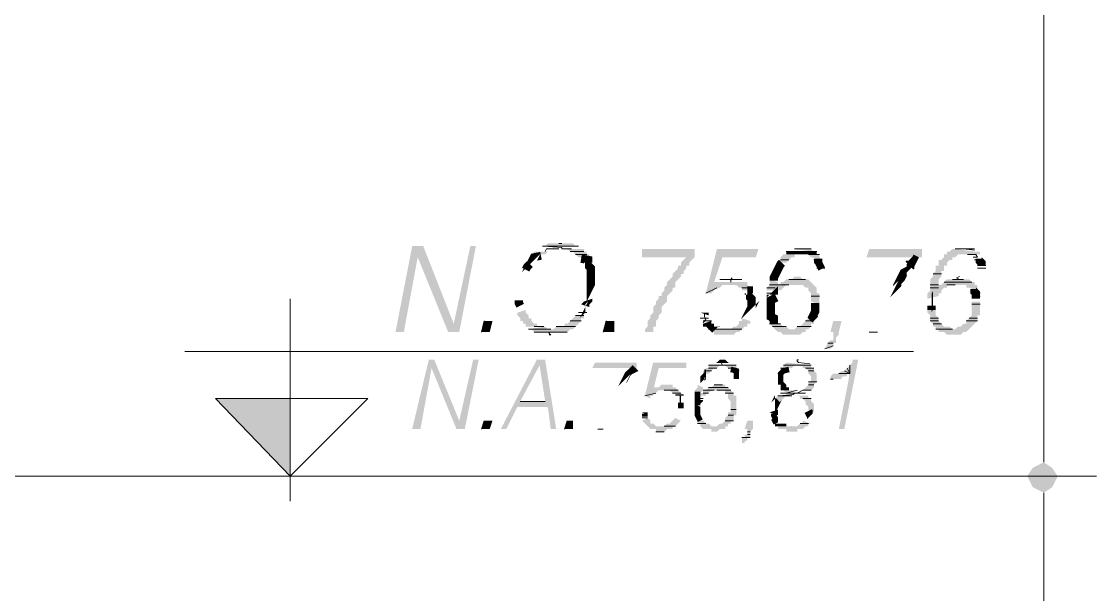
# Model space of a CAD drawing. Header units: millimetres. Extents: x 182 to 575, y -105 to 95.
# Drawn here: x 301.504 to 303.352, y 80.008 to 80.992 of the extents above; entities that cross this region are included whole.
import ezdxf

# ---------------------------------------------------------------- set-up
doc = ezdxf.new("R2010")
doc.units = ezdxf.units.MM
doc.header["$MEASUREMENT"] = 0
doc.layers.add('PDF_Geometry', color=7, linetype='Continuous')
doc.layers.add('PDF_Solid Fills', color=7, linetype='Continuous')

msp = doc.modelspace()

# ---------------------------------------------------------------- hatches: boundary and pattern name
at = {"layer": 'PDF_Solid Fills', "transparency": 33554559}
for points in [[(302.2754393017909, 80.60624288851096), (302.2468690372407, 80.47291175094483), (302.1944886139603, 80.60624288851096), (302.1754417621084, 80.60624288851096), (302.1468682700449, 80.4586250049131), (302.1611550160767, 80.4586250049131), (302.1849652012619, 80.58719603665912), (302.2373456245423, 80.4586250049131), (302.2563924763941, 80.4586250049131), (302.2849659684576, 80.60624288851096)], [(302.4087736668704, 80.59671947581256), (302.3849635081402, 80.59671947581256), (302.38020340232, 80.59195936999245), (302.38020340232, 80.58719603665912), (302.399250254172, 80.59195936999245), (302.4040135875052, 80.59195936999245)], [(302.4516307039074, 80.61100622184432), (302.4087736668704, 80.61100622184432), (302.4040135875052, 80.60624288851096), (302.4563940107856, 80.60624288851096)], [(302.4434682824881, 80.60012179141177), (302.4468705980872, 80.59671947581256), (302.4516307039074, 80.59671947581256), (302.4563940107856, 80.59195936999245), (302.4611541166058, 80.58719603665912), (302.4659174499392, 80.58719603665912), (302.484964275336, 80.58243595729402), (302.4802041959708, 80.58719603665912), (302.4802041959708, 80.59195936999245), (302.4754408626376, 80.59195936999245), (302.4754408626376, 80.59671947581256), (302.4706775293042, 80.59671947581256), (302.4706775293042, 80.60148280914592), (302.4325838520555, 80.60148280914592)], [(302.6468689049656, 80.58719603665912), (302.6373454922672, 80.57767262396072), (302.6373454922672, 80.5729092906274), (302.6325821589338, 80.5729092906274), (302.6325821589338, 80.5681492112623), (302.6278220795688, 80.563385877929), (302.6230587462354, 80.55862577210885), (302.6230587462354, 80.55386246523054), (302.6182986404153, 80.54910235941045), (302.613535333537, 80.5443390260771), (302.613535333537, 80.53957894671203), (302.6087752277169, 80.5348156133787), (302.6087752277169, 80.53005228004537), (302.6040118943836, 80.52529220068027), (302.6040118943836, 80.52052886734694), (302.5992518150184, 80.52052886734694), (302.5992518150184, 80.51576876152686), (302.5944884816852, 80.51100545464854), (302.5944884816852, 80.50624534882843), (302.5897251483518, 80.5014820154951), (302.5897251483518, 80.4919586027967), (302.5849650689868, 80.48719526946334), (302.5849650689868, 80.4824351900983), (302.5802017356534, 80.47767185676494), (302.5802017356534, 80.4681484176115), (302.5754416298332, 80.4633883382464), (302.5754416298332, 80.4586250049131), (302.5897251483518, 80.4586250049131), (302.5897251483518, 80.4681484176115), (302.5944884816852, 80.4681484176115), (302.5944884816852, 80.47767185676494), (302.5992518150184, 80.4824351900983), (302.5992518150184, 80.48719526946334), (302.6040118943836, 80.4919586027967), (302.6040118943836, 80.5014820154951), (302.613535333537, 80.51100545464854), (302.613535333537, 80.52052886734694), (302.6182986404153, 80.52529220068027), (302.6230587462354, 80.53005228004537), (302.6230587462354, 80.5348156133787), (302.6278220795688, 80.5348156133787), (302.6278220795688, 80.5443390260771), (302.6325821589338, 80.54910235941045), (302.6373454922672, 80.55386246523054), (302.6373454922672, 80.55862577210885), (302.6421088256005, 80.55862577210885), (302.6421088256005, 80.563385877929), (302.6468689049656, 80.5681492112623), (302.6468689049656, 80.5729092906274), (302.6516322382989, 80.5729092906274), (302.6516322382989, 80.57767262396072), (302.656392344119, 80.58243595729402), (302.6611556774524, 80.58719603665912), (302.6611556774524, 80.60148280914592), (302.570678322955, 80.60148280914592), (302.570678322955, 80.58719603665912)], [(302.6944892488809, 80.53005228004537), (302.6960777505855, 80.53164185880794), (302.7040126880344, 80.5348156133787), (302.7087727673994, 80.53957894671203), (302.7278228467645, 80.53957894671203), (302.733535356714, 80.53862653729308), (302.7373462594629, 80.5348156133787), (302.7421063652831, 80.5348156133787), (302.7421063652831, 80.53005228004537), (302.7611564446481, 80.53005228004537), (302.7516297779814, 80.53957894671203), (302.7516297779814, 80.5443390260771), (302.6944892488809, 80.5443390260771), (302.7087727673994, 80.58719603665912), (302.7659165240132, 80.58719603665912), (302.7706798573466, 80.60148280914592), (302.699249354701, 80.60148280914592), (302.6802025028493, 80.52529220068027), (302.6897259420026, 80.52529220068027)], [(302.8611539843307, 80.60148280914592), (302.827820386447, 80.60148280914592), (302.865917317664, 80.59671947581256)], [(302.9611547515264, 80.60148280914592), (302.9563946721613, 80.58719603665912), (303.0516321060237, 80.58719603665912), (303.0516321060237, 80.60148280914592)], [(303.1278227144894, 80.53957894671203), (303.1278227144894, 80.5348156133787), (303.1325828203095, 80.5348156133787), (303.1468695663413, 80.53005228004537), (303.1468695663413, 80.53957894671203), (303.142106233008, 80.53957894671203), (303.142106233008, 80.5443390260771), (303.1373461536429, 80.5443390260771), (303.1325828203095, 80.54910235941045), (303.0944891166058, 80.54910235941045), (303.0897258097274, 80.5443390260771), (303.0849657039074, 80.53957894671203), (303.0802023705741, 80.53957894671203), (303.0802023705741, 80.54910235941045), (303.0849657039074, 80.55386246523054), (303.0849657039074, 80.563385877929), (303.0897258097274, 80.563385877929), (303.0897258097274, 80.5729092906274), (303.0944891166058, 80.5729092906274), (303.0944891166058, 80.57767262396072), (303.0992492224259, 80.58243595729402), (303.1040125557591, 80.58243595729402), (303.1040125557591, 80.58719603665912), (303.1087726351243, 80.58719603665912), (303.1135359684577, 80.59195936999245), (303.1516328996746, 80.59195936999245), (303.1516328996746, 80.59671947581256), (303.142106233008, 80.59671947581256), (303.1087726351243, 80.60148280914592), (303.1040125557591, 80.60148280914592), (303.0992492224259, 80.59671947581256), (303.0944891166058, 80.59671947581256), (303.0944891166058, 80.59195936999245), (303.0897258097274, 80.59195936999245), (303.0897258097274, 80.58719603665912), (303.0849657039074, 80.58243595729402), (303.0802023705741, 80.58243595729402), (303.0802023705741, 80.5729092906274), (303.0754422912089, 80.5729092906274), (303.0754422912089, 80.563385877929), (303.0706789578757, 80.55862577210885), (303.0706789578757, 80.55386246523054), (303.0659156245423, 80.54910235941045), (303.0659156245423, 80.53005228004537), (303.0611555451773, 80.52529220068027), (303.0611555451773, 80.51576876152686), (303.0802023705741, 80.52052886734694), (303.0802023705741, 80.52529220068027), (303.0849657039074, 80.52529220068027), (303.0849657039074, 80.53005228004537), (303.0897258097274, 80.5348156133787), (303.0944891166058, 80.5348156133787), (303.0944891166058, 80.53957894671203)], [(302.8468704658121, 80.53957894671203), (302.8516305716322, 80.5348156133787), (302.8563938785105, 80.5348156133787), (302.8563938785105, 80.53005228004537), (302.8611539843307, 80.52529220068027), (302.8611539843307, 80.51100545464854), (302.8754407303625, 80.50624534882843), (302.8754407303625, 80.52529220068027), (302.8706773970291, 80.52529220068027), (302.8706773970291, 80.5348156133787), (302.865917317664, 80.53957894671203), (302.8611539843307, 80.5443390260771), (302.8563938785105, 80.54910235941045), (302.8468704658121, 80.54910235941045), (302.8421071324788, 80.55386246523054), (302.8325837197804, 80.55386246523054), (302.827820386447, 80.54910235941045), (302.8182969737486, 80.54910235941045), (302.8135368679285, 80.5443390260771), (302.8087735610503, 80.5443390260771), (302.8087735610503, 80.53957894671203), (302.8040134552301, 80.53957894671203), (302.8040134552301, 80.5443390260771), (302.7897267091984, 80.54910235941045), (302.7897267091984, 80.53957894671203), (302.7849633758651, 80.5348156133787), (302.7849633758651, 80.53005228004537), (302.8087735610503, 80.53005228004537), (302.8135368679285, 80.5348156133787), (302.8182969737486, 80.53957894671203)], [(302.4706775293042, 80.51100545464854), (302.4659174499392, 80.50624534882843), (302.4802041959708, 80.5014820154951), (302.4802041959708, 80.50624534882843), (302.484964275336, 80.51100545464854), (302.484964275336, 80.51576876152686)], [(303.0802023705741, 80.4633883382464), (303.0802023705741, 80.4586250049131), (303.0897258097274, 80.4586250049131), (303.0944891166058, 80.45386167157977), (303.1182993017909, 80.45386167157977), (303.1230593811561, 80.4586250049131), (303.1278227144894, 80.4586250049131), (303.1325828203095, 80.4633883382464), (303.1373461536429, 80.4681484176115), (303.142106233008, 80.47291175094483), (303.1468695663413, 80.47767185676494), (303.1468695663413, 80.48719526946334), (303.1516328996746, 80.48719526946334), (303.1516328996746, 80.51100545464854), (303.1373461536429, 80.51100545464854), (303.1373461536429, 80.48719526946334), (303.1325828203095, 80.4824351900983), (303.1278227144894, 80.47767185676494), (303.1278227144894, 80.47291175094483), (303.1230593811561, 80.47291175094483), (303.1182993017909, 80.4681484176115), (303.1135359684577, 80.4681484176115), (303.1087726351243, 80.4633883382464), (303.1040125557591, 80.4633883382464), (303.0992492224259, 80.4681484176115), (303.0897258097274, 80.4681484176115), (303.0849657039074, 80.47291175094483), (303.0802023705741, 80.47767185676494), (303.0802023705741, 80.4824351900983), (303.0754422912089, 80.48719526946334), (303.0754422912089, 80.49672193613003), (303.0611555451773, 80.49672193613003), (303.0611555451773, 80.4919586027967), (303.0659156245423, 80.48719526946334), (303.0659156245423, 80.47767185676494), (303.0706789578757, 80.47291175094483), (303.0706789578757, 80.4681484176115), (303.0754422912089, 80.4681484176115), (303.0754422912089, 80.4633883382464)], [(302.3659166562883, 80.47767185676494), (302.3659166562883, 80.47291175094483), (302.3706799896216, 80.47291175094483), (302.3706799896216, 80.4681484176115), (302.3897268414735, 80.4681484176115), (302.3897268414735, 80.47291175094483), (302.3849635081402, 80.47291175094483), (302.38020340232, 80.47767185676494), (302.38020340232, 80.4824351900983), (302.3754400954417, 80.4824351900983), (302.3754400954417, 80.48719526946334), (302.3706799896216, 80.4919586027967), (302.3706799896216, 80.49672193613003), (302.3563932435899, 80.4919586027967), (302.3563932435899, 80.48719526946334), (302.3611565769232, 80.4824351900983), (302.3611565769232, 80.47767185676494)], [(302.4468705980872, 80.4633883382464), (302.4516307039074, 80.4633883382464), (302.4563940107856, 80.4681484176115), (302.4611541166058, 80.47291175094483), (302.4659174499392, 80.47767185676494), (302.4659174499392, 80.4824351900983), (302.4706775293042, 80.4824351900983), (302.4706775293042, 80.48719526946334), (302.4563940107856, 80.48719526946334), (302.4516307039074, 80.4824351900983), (302.4468705980872, 80.47767185676494), (302.442107264754, 80.47291175094483), (302.4373471853889, 80.47291175094483), (302.4373471853889, 80.4681484176115), (302.4230604393572, 80.4681484176115), (302.4182971060237, 80.4633883382464), (302.4087736668704, 80.4633883382464), (302.4040135875052, 80.4681484176115), (302.3754400954417, 80.4633883382464), (302.38020340232, 80.4633883382464), (302.3849635081402, 80.4586250049131), (302.442107264754, 80.4586250049131)], [(302.7230595134312, 80.4633883382464), (302.6849658361825, 80.4633883382464), (302.6897259420026, 80.4586250049131), (302.6944892488809, 80.4586250049131), (302.6944892488809, 80.45386167157977), (302.7278228467645, 80.45386167157977), (302.7325829525846, 80.4586250049131), (302.7373462594629, 80.4586250049131), (302.7421063652831, 80.4633883382464), (302.7468696986164, 80.4681484176115), (302.7516297779814, 80.4681484176115), (302.7516297779814, 80.47291175094483), (302.7563931113149, 80.47291175094483), (302.7563931113149, 80.47767185676494), (302.7421063652831, 80.4824351900983), (302.7421063652831, 80.47767185676494), (302.7373462594629, 80.47767185676494), (302.7373462594629, 80.47291175094483), (302.7325829525846, 80.4681484176115), (302.7278228467645, 80.4681484176115)], [(302.7897267091984, 80.47291175094483), (302.8040134552301, 80.4586250049131), (302.8087735610503, 80.4586250049131), (302.8135368679285, 80.45386167157977), (302.8421071324788, 80.45386167157977), (302.8468704658121, 80.4586250049131), (302.8516305716322, 80.4586250049131), (302.8516305716322, 80.4633883382464), (302.8563938785105, 80.4633883382464), (302.8611539843307, 80.4681484176115), (302.8611539843307, 80.47291175094483), (302.865917317664, 80.47291175094483), (302.865917317664, 80.47767185676494), (302.8563938785105, 80.4824351900983), (302.8516305716322, 80.47767185676494), (302.8421071324788, 80.4681484176115), (302.8373470531137, 80.4681484176115), (302.8325837197804, 80.4633883382464), (302.8230603070821, 80.4633883382464), (302.8182969737486, 80.4681484176115), (302.8135368679285, 80.4681484176115), (302.8087735610503, 80.47291175094483)], [(302.2992494869761, 80.47767185676494), (302.2944893811562, 80.4586250049131), (302.3087728996746, 80.4586250049131), (302.3135362330079, 80.47767185676494)], [(302.5087744605211, 80.47767185676494), (302.5040111271878, 80.4586250049131), (302.5230612065528, 80.4586250049131), (302.5230612065528, 80.47767185676494)], [(302.6897259420026, 80.47291175094483), (302.6897259420026, 80.47767185676494), (302.6754424234841, 80.47291175094483), (302.6754424234841, 80.4681484176115), (302.6944892488809, 80.4681484176115), (302.6944892488809, 80.47291175094483)], [(302.8992509155477, 80.4586250049131), (302.8992509155477, 80.44433825888137), (302.8944875822142, 80.44433825888137), (302.8897274763942, 80.43957815306123), (302.8849641430609, 80.43005474036283), (302.8944875822142, 80.43005474036283), (302.8992509155477, 80.43481484618292), (302.8992509155477, 80.43957815306123), (302.9040109949127, 80.43957815306123), (302.9040109949127, 80.44910159221467), (302.908774328246, 80.45386167157977), (302.908774328246, 80.4586250049131), (302.9135376615794, 80.47767185676494), (302.8992509155477, 80.47767185676494), (302.8944875822142, 80.4586250049131)], [(302.2802026351244, 80.41100466099775), (302.2563924763941, 80.30624378798186), (302.2135354658121, 80.41100466099775), (302.2040120266588, 80.41100466099775), (302.1754417621084, 80.29195704195013), (302.189725280627, 80.29195704195013), (302.208775359992, 80.39672114247924), (302.251632370574, 80.29195704195013), (302.2659158890926, 80.29195704195013), (302.2897260478227, 80.41100466099775)], [(302.7040126880344, 80.41100466099775), (302.699249354701, 80.40624458163265), (302.718299434066, 80.40624458163265), (302.7135361007328, 80.41100466099775)], [(302.9319353314802, 80.40559542253126), (302.9278211800979, 80.40148124829932), (302.9230610742777, 80.39672114247924), (302.9182977409445, 80.39195783560092), (302.9135376615794, 80.39195783560092), (302.908774328246, 80.38719772978081), (302.8992509155477, 80.38719772978081), (302.8944875822142, 80.38243439644748), (302.8944875822142, 80.37767431708241), (302.9135376615794, 80.37767431708241), (302.9135376615794, 80.38148277089056), (302.9182977409445, 80.38243439644748), (302.9230610742777, 80.38243439644748), (302.9230610742777, 80.38719772978081), (302.9265791878109, 80.38719772978081), (302.9256237668914, 80.37620992209116), (302.908774328246, 80.29195704195013), (302.9182977409445, 80.29195704195013), (302.9421079261297, 80.41100466099775), (302.9325844869761, 80.41100466099775)], [(302.5516314711032, 80.39672114247924), (302.5611548838016, 80.39195783560092), (302.5611548838016, 80.40624458163265), (302.4897276086693, 80.40624458163265), (302.484964275336, 80.39672114247924)], [(302.5897251483518, 80.35267289333342), (302.5944884816852, 80.35386413189721), (302.5992518150184, 80.35862423771732), (302.613535333537, 80.35862423771732), (302.6194888651827, 80.35743401294988), (302.6230587462354, 80.35386413189721), (302.6278220795688, 80.35386413189721), (302.6421088256005, 80.34910079856388), (302.6373454922672, 80.35386413189721), (302.6325821589338, 80.35862423771732), (302.6278220795688, 80.36338757105068), (302.6230587462354, 80.36338757105068), (302.6230587462354, 80.36814765041572), (302.6040118943836, 80.36814765041572), (302.5992518150184, 80.36338757105068), (302.5909162868229, 80.36338757105068), (302.5992518150184, 80.39672114247924), (302.6468689049656, 80.39672114247924), (302.6468689049656, 80.40624458163265), (302.5897251483518, 80.40624458163265), (302.5754416298332, 80.34910079856388), (302.5849650689868, 80.34434071919881), (302.5849650689868, 80.34910079856388), (302.5897251483518, 80.34910079856388)], [(302.8182969737486, 80.36338757105068), (302.8182969737486, 80.36814765041572), (302.8135368679285, 80.37291098374908), (302.8135368679285, 80.37767431708241), (302.8040134552301, 80.37767431708241), (302.8040134552301, 80.36814765041572), (302.8087735610503, 80.36814765041572), (302.8087735610503, 80.36338757105068)], [(302.6611556774524, 80.35862423771732), (302.6611556774524, 80.34910079856388), (302.6802025028493, 80.34910079856388), (302.6802025028493, 80.35386413189721), (302.6849658361825, 80.35386413189721), (302.6881388845488, 80.35703718026355), (302.6944892488809, 80.35862423771732), (302.7087727673994, 80.35862423771732), (302.7135361007328, 80.3574340079924), (302.7135361007328, 80.35386413189721), (302.718299434066, 80.35386413189721), (302.718299434066, 80.34434071919881), (302.7230595134312, 80.33957738586548), (302.7230595134312, 80.32053053401361), (302.718299434066, 80.32053053401361), (302.718299434066, 80.3157672271353), (302.7135361007328, 80.31100712131521), (302.7135361007328, 80.30624378798186), (302.7087727673994, 80.30148370861679), (302.7040126880344, 80.30148370861679), (302.699249354701, 80.29672037528346), (302.6897259420026, 80.29672037528346), (302.6849658361825, 80.30148370861679), (302.6802025028493, 80.30148370861679), (302.6754424234841, 80.30624378798186), (302.6659157568175, 80.30624378798186), (302.6659157568175, 80.30148370861679), (302.6706790901508, 80.30148370861679), (302.6706790901508, 80.29672037528346), (302.6754424234841, 80.29195704195013), (302.6897259420026, 80.29195704195013), (302.6897259420026, 80.28719696258503), (302.699249354701, 80.28719696258503), (302.7040126880344, 80.29195704195013), (302.7135361007328, 80.29195704195013), (302.7135361007328, 80.29672037528346), (302.718299434066, 80.29672037528346), (302.718299434066, 80.30148370861679), (302.7230595134312, 80.30148370861679), (302.7230595134312, 80.30624378798186), (302.7278228467645, 80.30624378798186), (302.7278228467645, 80.3157672271353), (302.7325829525846, 80.3157672271353), (302.7325829525846, 80.34910079856388), (302.7278228467645, 80.34910079856388), (302.7278228467645, 80.35386413189721), (302.7230595134312, 80.35862423771732), (302.718299434066, 80.36338757105068), (302.7135361007328, 80.36338757105068), (302.7135361007328, 80.36814765041572), (302.6944892488809, 80.36814765041572), (302.6897259420026, 80.36338757105068), (302.6849658361825, 80.36338757105068), (302.6802025028493, 80.35862423771732), (302.6754424234841, 80.35862423771732), (302.6754424234841, 80.35386413189721), (302.6706790901508, 80.35386413189721), (302.6754424234841, 80.35862423771732), (302.6754424234841, 80.36338757105068), (302.6659157568175, 80.36814765041572), (302.6659157568175, 80.36338757105068)], [(302.6611556774524, 80.33481405253215), (302.6611556774524, 80.33005397316705), (302.6706790901508, 80.33005397316705)], [(302.8040134552301, 80.3157672271353), (302.8040134552301, 80.32529063983375), (302.7897267091984, 80.32053053401361)], [(302.2992494869761, 80.30624378798186), (302.2944893811562, 80.29195704195013), (302.3087728996746, 80.29195704195013), (302.3135362330079, 80.30624378798186)], [(302.442107264754, 80.30624378798186), (302.4373471853889, 80.29195704195013), (302.4516307039074, 80.29195704195013), (302.4516307039074, 80.30624378798186)], [(302.5754416298332, 80.30148370861679), (302.5802017356534, 80.29672037528346), (302.5849650689868, 80.29195704195013), (302.5944884816852, 80.29195704195013), (302.5944884816852, 80.28719696258503), (302.6087752277169, 80.28719696258503), (302.613535333537, 80.29195704195013), (302.6230587462354, 80.29195704195013), (302.6230587462354, 80.29672037528346), (302.6278220795688, 80.29672037528346), (302.6325821589338, 80.30148370861679), (302.6373454922672, 80.30624378798186), (302.6278220795688, 80.31100712131521), (302.6230587462354, 80.30624378798186), (302.6182986404153, 80.30148370861679), (302.613535333537, 80.30148370861679), (302.6087752277169, 80.29672037528346), (302.5944884816852, 80.29672037528346), (302.5897251483518, 80.30148370861679), (302.5849650689868, 80.30148370861679), (302.5849650689868, 80.30624378798186), (302.5802017356534, 80.31100712131521), (302.570678322955, 80.30624378798186)], [(302.7421063652831, 80.26815011073319), (302.7468696986164, 80.26815011073319), (302.7468696986164, 80.27053097686189), (302.7516297779814, 80.2729102165533), (302.7516297779814, 80.27767352343162), (302.7563931113149, 80.27767352343162), (302.7563931113149, 80.28719696258503), (302.7611564446481, 80.29195704195013), (302.7611564446481, 80.30624378798186), (302.7516297779814, 80.30624378798186), (302.7468696986164, 80.29195704195013), (302.7516297779814, 80.29195704195013), (302.7516297779814, 80.2824336292517), (302.7468696986164, 80.2824336292517), (302.7468696986164, 80.27767352343162), (302.7421063652831, 80.27767352343162)], [(302.8373470531137, 80.29195704195013), (302.8468704658121, 80.29195704195013), (302.8516305716322, 80.29672037528346), (302.8563938785105, 80.29672037528346), (302.8563938785105, 80.30148370861679), (302.8611539843307, 80.30148370861679), (302.8468704658121, 80.30624378798186), (302.8468704658121, 80.30148370861679), (302.8421071324788, 80.30148370861679), (302.8373470531137, 80.29672037528346), (302.8040134552301, 80.29672037528346), (302.8040134552301, 80.29195704195013), (302.8182969737486, 80.29195704195013), (302.8182969737486, 80.28719696258503), (302.8373470531137, 80.28719696258503)], [(303.2421070002036, 80.1919595022676), (303.2611538520556, 80.18243608956917), (303.2754405980874, 80.1919595022676), (303.2849640372408, 80.21100635411946), (303.2754405980874, 80.22529310015119), (303.2611538520556, 80.23481651284959), (303.2421070002036, 80.22529310015119), (303.2325835875052, 80.21100635411946)]]:
    msp.add_hatch(color=256, dxfattribs=at).paths.add_polyline_path(points)
h = msp.add_hatch(color=256, dxfattribs=at)
h.paths.add_polyline_path([(302.8754407303625, 80.58719603665912), (302.8754407303625, 80.59195936999245), (302.8563938785105, 80.59195936999245), (302.8611539843307, 80.58719603665912), (302.8802040636957, 80.58243595729402)])
h.paths.add_polyline_path([(302.8182969737486, 80.57767262396072), (302.827820386447, 80.58719603665912), (302.8325837197804, 80.58719603665912), (302.8325837197804, 80.59195936999245), (302.8135368679285, 80.59195936999245), (302.8087735610503, 80.58719603665912), (302.8087735610503, 80.58243595729402), (302.8040134552301, 80.58243595729402), (302.8040134552301, 80.57767262396072)])
h = msp.add_hatch(color=256, dxfattribs=at)
h.paths.add_polyline_path([(302.3944869208386, 80.40148124829932), (302.4040135875052, 80.33957738586548), (302.3611565769232, 80.33957738586548)])
h.paths.add_polyline_path([(302.4230604393572, 80.29195704195013), (302.4040135875052, 80.41100466099775), (302.3897268414735, 80.41100466099775), (302.3278229790396, 80.29195704195013), (302.337346391738, 80.29195704195013), (302.3563932435899, 80.33005397316705), (302.4078226954595, 80.33005397316705), (302.4092061297562, 80.3265951539613), (302.4135370002037, 80.29195704195013)], flags=0)
h = msp.add_hatch(color=256, dxfattribs=at)
h.paths.add_polyline_path([(302.7325829525846, 80.40148124829932), (302.7087727673994, 80.40148124829932), (302.7147273392966, 80.40029081688846), (302.718299434066, 80.39672114247924), (302.7230595134312, 80.39672114247924), (302.7373462594629, 80.39195783560092), (302.7325829525846, 80.39672114247924)])
h.paths.add_polyline_path([(302.6849658361825, 80.38719772978081), (302.6944892488809, 80.39672114247924), (302.699249354701, 80.39672114247924), (302.7040126880344, 80.40148124829932), (302.6849658361825, 80.40148124829932), (302.6849658361825, 80.39672114247924), (302.6802025028493, 80.39672114247924), (302.6802025028493, 80.39195783560092), (302.6754424234841, 80.39195783560092), (302.6754424234841, 80.38719772978081)])
h = msp.add_hatch(color=256, dxfattribs=at)
h.paths.add_polyline_path([(302.8373470531137, 80.35862423771732), (302.8135368679285, 80.35862423771732), (302.8182969737486, 80.35386413189721)])
h.paths.add_polyline_path([(302.8313924812165, 80.40029081688846), (302.8373470531137, 80.40148124829932), (302.8468704658121, 80.39957707796339), (302.8468704658121, 80.39672114247924), (302.8516305716322, 80.39672114247924), (302.8563938785105, 80.39195783560092), (302.8563938785105, 80.38719772978081), (302.8611539843307, 80.38243439644748), (302.8611539843307, 80.37291098374908), (302.8563938785105, 80.37291098374908), (302.8563938785105, 80.36814765041572), (302.8516305716322, 80.36338757105068), (302.8468704658121, 80.35862423771732), (302.8611539843307, 80.35862423771732), (302.865917317664, 80.36338757105068), (302.865917317664, 80.36814765041572), (302.8706773970291, 80.37291098374908), (302.8706773970291, 80.38719772978081), (302.865917317664, 80.39195783560092), (302.865917317664, 80.39672114247924), (302.8611539843307, 80.39672114247924), (302.8611539843307, 80.40148124829932), (302.8182969737486, 80.40624458163265), (302.8135368679285, 80.40148124829932), (302.8135368679285, 80.39672114247924), (302.8087735610503, 80.39672114247924), (302.8087735610503, 80.39195783560092), (302.8230603070821, 80.39672114247924), (302.827820386447, 80.39672114247924)])
h = msp.add_hatch(color=256, dxfattribs=at)
h.paths.add_polyline_path([(302.8563938785105, 80.34910079856388), (302.8373470531137, 80.34910079856388), (302.8421071324788, 80.34791118532968), (302.8421071324788, 80.34434071919881), (302.8468704658121, 80.34434071919881), (302.8516305716322, 80.33957738586548), (302.8516305716322, 80.33481405253215), (302.8563938785105, 80.33005397316705), (302.8563938785105, 80.32529063983375), (302.865917317664, 80.32053053401361), (302.865917317664, 80.33481405253215), (302.8611539843307, 80.33957738586548), (302.8611539843307, 80.34434071919881), (302.8563938785105, 80.34434071919881)])
h.paths.add_polyline_path([(302.7992501218969, 80.34434071919881), (302.8087735610503, 80.33957738586548), (302.8135368679285, 80.34434071919881), (302.8182969737486, 80.34910079856388), (302.8040134552301, 80.34910079856388)])

# ---------------------------------------------------------------- linework, layer by layer
at = {"layer": 'PDF_Geometry', "lineweight": 13}
for points in [[(303.2611538520556, 80.23481651284959), (303.2611538520556, 80.25862669803479), (303.2611538520556, 83.4110053223734), (303.2611538520556, 83.43481548110356)], [(302.399250254172, 80.60624288851096), (302.4611541166058, 80.60624288851096), (302.399250254172, 80.60624288851096)], [(302.4492490240133, 80.60148280914592), (302.4325822250714, 80.60148280914592), (302.4325838520555, 80.60386284882844), (302.4016319208386, 80.60624288851096)], [(302.4040119737487, 80.59671947581256), (302.4063936404153, 80.60148280914592), (302.4278205187222, 80.60148280914592)], [(302.4325838520555, 80.61100622184432), (302.4278205187222, 80.61100622184432), (302.4325838520555, 80.61100622184432)], [(302.4278205187222, 80.61100622184432), (302.4325838520555, 80.61100622184432), (302.4278205187222, 80.61100622184432)], [(302.4468705980872, 80.59671947581256), (302.4706775293042, 80.59671947581256), (302.4468705980872, 80.59671947581256)], [(302.8706773970291, 80.59671947581256), (302.8182969737486, 80.59671947581256), (302.8706773970291, 80.59671947581256)], [(302.8611539843307, 80.60148280914592), (302.8325837197804, 80.60148280914592), (302.8611539843307, 80.60148280914592)], [(302.8421071324788, 80.60148280914592), (302.8516305716322, 80.60148280914592), (302.8421071324788, 80.60148280914592)], [(303.1087726351243, 80.60148280914592), (303.142106233008, 80.60148280914592), (303.1087726351243, 80.60148280914592)], [(303.1254410478227, 80.60148280914592), (303.1230610081402, 80.60148280914592), (303.1230593943836, 80.60148280914592), (303.1230593943836, 80.60148280914592), (303.142106233008, 80.59910114247921)], [(302.4563940107856, 80.59195936999245), (302.4754408626376, 80.59195936999245), (302.4563940107856, 80.59195936999245)], [(302.4659174499392, 80.58719603665912), (302.4802041959708, 80.58719603665912), (302.4659174499392, 80.58719603665912)], [(302.8230603070821, 80.58243595729402), (302.8087735610503, 80.58243595729402), (302.8230603070821, 80.58243595729402)], [(302.8563938785105, 80.59195936999245), (302.8754407303625, 80.59195936999245), (302.8563938785105, 80.59195936999245)], [(302.8802040636957, 80.58243595729402), (302.865917317664, 80.58243595729402), (302.8802040636957, 80.58243595729402)], [(303.1397261933254, 80.58719603665912), (303.1468695663413, 80.58719603665912), (303.1444895266587, 80.59195936999245), (303.1302027673995, 80.59195936999245)], [(303.1563929790398, 80.58243595729402), (303.142106233008, 80.58243595729402), (303.1563929790398, 80.58243595729402)], [(302.8706773970291, 80.5729092906274), (302.8802040636957, 80.5729092906274), (302.8706773970291, 80.5729092906274)], [(302.8849641430609, 80.5681492112623), (302.8706773970291, 80.5681492112623), (302.8849641430609, 80.5681492112623)], [(303.0706789578757, 80.55862577210885), (303.0849657039074, 80.55862577210885), (303.0706789578757, 80.55862577210885)], [(303.1468695663413, 80.5729092906274), (303.161156312373, 80.5729092906274), (303.1468695663413, 80.5729092906274)], [(303.161156312373, 80.5681492112623), (303.1468695663413, 80.5681492112623), (303.161156312373, 80.5681492112623)], [(302.7040126880344, 80.54910235941045), (302.7421063652831, 80.54910235941045), (302.7040126880344, 80.54910235941045)], [(302.7373462594629, 80.54910235941045), (302.7087727673994, 80.54910235941045), (302.7373462594629, 80.54910235941045)], [(302.725441180098, 80.5514824123205), (302.7230611404153, 80.54910235941045), (302.7230595266586, 80.54910235941045), (302.7230595134312, 80.54910235941045), (302.7230595266586, 80.54910235941045), (302.7230595266586, 80.5443390260771), (302.7230595134312, 80.5443390260771)], [(302.7897267091984, 80.53957894671203), (302.8040134552301, 80.53957894671203), (302.7897267091984, 80.53957894671203)], [(302.8230603070821, 80.54910235941045), (302.8516305716322, 80.54910235941045), (302.8230603070821, 80.54910235941045)], [(302.8516305716322, 80.54910235941045), (302.8230603070821, 80.54910235941045), (302.8516305716322, 80.54910235941045)], [(303.0659156245423, 80.53957894671203), (303.0802023705741, 80.53957894671203), (303.0659156245423, 80.53957894671203)], [(303.0897258097274, 80.5443390260771), (303.1373461536429, 80.5443390260771), (303.0897258097274, 80.5443390260771)], [(303.1016308890926, 80.53957894671203), (303.0944891298333, 80.53957894671203), (303.1087726351243, 80.53957894671203)], [(303.1040125557591, 80.54910235941045), (303.1230593811561, 80.54910235941045), (303.1040125557591, 80.54910235941045)], [(303.1159176351243, 80.55386246523054), (303.111155928775, 80.5514824123205), (303.1159176351243, 80.54910235941045), (303.1159160213678, 80.54910235941045)], [(302.7563931113149, 80.5348156133787), (302.7421063652831, 80.5348156133787), (302.7563931113149, 80.5348156133787)], [(302.7992501218969, 80.5348156133787), (302.7849633758651, 80.5348156133787), (302.7992501218969, 80.5348156133787)], [(302.8040134552301, 80.52529220068027), (302.7849633758651, 80.52529220068027), (302.8040134552301, 80.52529220068027)], [(302.8611539843307, 80.52052886734694), (302.8754407303625, 80.52052886734694), (302.8611539843307, 80.52052886734694)], [(303.0802023705741, 80.5348156133787), (303.0659156245423, 80.5348156133787), (303.0802023705741, 80.5348156133787)], [(303.1516328996746, 80.52529220068027), (303.1373461536429, 80.52529220068027), (303.1516328996746, 80.52529220068027)], [(303.1373461536429, 80.52052886734694), (303.1516328996746, 80.52052886734694), (303.1373461536429, 80.52052886734694)], [(301.9659167885635, 80.16814934353741), (301.9659167885635, 80.51576876152686)], [(303.1373461536429, 80.50624534882843), (303.1516328996746, 80.50624534882843), (303.1373461536429, 80.50624534882843)], [(302.4563940107856, 80.48719526946334), (302.4706775293042, 80.48719526946334), (302.4563940107856, 80.48719526946334)], [(302.4754408626376, 80.4919586027967), (302.4611541166058, 80.4919586027967), (302.4754408626376, 80.4919586027967)], [(302.6706790901508, 80.4824351900983), (302.6849658361825, 80.4824351900983), (302.6706790901508, 80.4824351900983)], [(302.6778224631666, 80.48957693613002), (302.6778224631666, 80.48481522978082), (302.6802025160767, 80.4800535234316), (302.6754424234841, 80.4752918038549)], [(303.0802023705741, 80.4824351900983), (303.0659156245423, 80.4824351900983), (303.0802023705741, 80.4824351900983)], [(303.1325828203095, 80.4824351900983), (303.1468695663413, 80.4824351900983), (303.1325828203095, 80.4824351900983)], [(302.2944893811562, 80.4586250049131), (302.2992494869761, 80.47767185676494), (302.2944893811562, 80.4586250049131)], [(302.4016319208386, 80.4681484176115), (302.3849651218968, 80.4681484176115), (302.3921068811561, 80.4681484176115)], [(302.4230604393572, 80.4681484176115), (302.4563940107856, 80.4681484176115), (302.4230604393572, 80.4681484176115)], [(302.4563940107856, 80.4681484176115), (302.4325838520555, 80.4681484176115), (302.4563940107856, 80.4681484176115)], [(302.4468705980872, 80.47767185676494), (302.4659174499392, 80.47767185676494), (302.4468705980872, 80.47767185676494)], [(302.5040111271878, 80.4586250049131), (302.5087744605211, 80.47767185676494), (302.5040111271878, 80.4586250049131)], [(302.6897259420026, 80.47767185676494), (302.6754424234841, 80.47767185676494), (302.6897259420026, 80.47767185676494)], [(302.7897267091984, 80.47767185676494), (302.8040134552301, 80.47767185676494), (302.7897267091984, 80.47767185676494)], [(302.8087735610503, 80.47291175094483), (302.7897267091984, 80.47291175094483), (302.8087735610503, 80.47291175094483)], [(302.8182969737486, 80.4681484176115), (302.7944900425317, 80.4681484176115), (302.8182969737486, 80.4681484176115)], [(302.8373470531137, 80.4681484176115), (302.8611539843307, 80.4681484176115), (302.8373470531137, 80.4681484176115)], [(302.8516305716322, 80.47767185676494), (302.865917317664, 80.47767185676494), (302.8516305716322, 80.47767185676494)], [(303.0659156245423, 80.47767185676494), (303.0802023705741, 80.47767185676494), (303.0659156245423, 80.47767185676494)], [(303.0849657039074, 80.47291175094483), (303.0706789578757, 80.47291175094483), (303.0849657039074, 80.47291175094483)], [(303.1278227144894, 80.47767185676494), (303.1468695663413, 80.47767185676494), (303.1278227144894, 80.47767185676494)], [(302.3754400954417, 80.4633883382464), (302.4135370002037, 80.4633883382464), (302.3754400954417, 80.4633883382464)], [(302.4135370002037, 80.4633883382464), (302.3754400954417, 80.4633883382464), (302.4135370002037, 80.4633883382464)], [(302.3849635081402, 80.4586250049131), (302.4373471853889, 80.4586250049131), (302.3849635081402, 80.4586250049131)], [(302.411155333537, 80.45386167157977), (302.4135353864471, 80.45386167157977), (302.4135370134312, 80.45386167157977), (302.4135353864471, 80.45386167157977), (302.4135353864471, 80.45386167157977), (302.4111553467645, 80.45624333824642), (302.4111553467645, 80.4586250049131), (302.442107264754, 80.4586250049131)], [(302.6849658361825, 80.4633883382464), (302.7421063652831, 80.4633883382464), (302.6849658361825, 80.4633883382464)], [(302.7421063652831, 80.4633883382464), (302.6849658361825, 80.4633883382464), (302.7421063652831, 80.4633883382464)], [(302.9754414975581, 80.4586250049131), (302.9611547515264, 80.4586250049131), (302.9754414975581, 80.4586250049131)], [(302.8992509155477, 80.43481484618292), (302.8849641430609, 80.43005474036283), (302.8992509155477, 80.43481484618292)], [(302.8897274763942, 80.43957815306123), (302.8992509155477, 80.43957815306123), (302.8897274763942, 80.43957815306123)], [(301.784965307082, 80.42529140702948), (303.0373453599921, 80.42529140702948)], [(302.8397270927962, 80.41100466099775), (302.8373454261297, 80.41100466099775), (302.8373454261297, 80.4086246213152), (302.8397254790397, 80.40624458163265), (302.8397270927962, 80.40624458163265), (302.8587739314206, 80.40386291496603)], [(302.6897259420026, 80.39195783560092), (302.6802025028493, 80.39195783560092), (302.6897259420026, 80.39195783560092)], [(302.699249354701, 80.39672114247924), (302.6849658361825, 80.39672114247924), (302.699249354701, 80.39672114247924)], [(302.718299434066, 80.40624458163265), (302.699249354701, 80.40624458163265), (302.718299434066, 80.40624458163265)], [(302.699249354701, 80.40624458163265), (302.718299434066, 80.40624458163265), (302.699249354701, 80.40624458163265)], [(302.708774381156, 80.40624458163265), (302.7063927277169, 80.40624458163265), (302.7087743943836, 80.40148124829932), (302.7087743943836, 80.40148124829932)], [(302.7325829525846, 80.39672114247924), (302.718299434066, 80.39672114247924), (302.7325829525846, 80.39672114247924)], [(302.7230595134312, 80.39672114247924), (302.7373462594629, 80.39195783560092), (302.7230595134312, 80.39672114247924)], [(302.8230603070821, 80.39672114247924), (302.8087735610503, 80.39672114247924), (302.8230603070821, 80.39672114247924)], [(302.8135368679285, 80.40148124829932), (302.8611539843307, 80.40148124829932), (302.8135368679285, 80.40148124829932)], [(302.8611539843307, 80.40148124829932), (302.8135368679285, 80.40148124829932), (302.8611539843307, 80.40148124829932)], [(302.8516305716322, 80.39672114247924), (302.865917317664, 80.39672114247924), (302.8516305716322, 80.39672114247924)], [(302.865917317664, 80.39195783560092), (302.8563938785105, 80.39195783560092), (302.865917317664, 80.39195783560092)], [(302.8563938785105, 80.39195783560092), (302.865917317664, 80.39195783560092), (302.8563938785105, 80.39195783560092)], [(302.9182977409445, 80.39195783560092), (302.9278211800979, 80.38719772978081), (302.9182977409445, 80.39195783560092)], [(302.9278211800979, 80.40148124829932), (302.9278211800979, 80.38719772978081), (302.9278211800979, 80.40148124829932)], [(302.8040134552301, 80.38719772978081), (302.8135368679285, 80.38719772978081), (302.8040134552301, 80.38719772978081)], [(302.8706773970291, 80.37291098374908), (302.8563938785105, 80.37291098374908), (302.8706773970291, 80.37291098374908)], [(302.908774328246, 80.38719772978081), (302.9278211800979, 80.38719772978081), (302.908774328246, 80.38719772978081)], [(302.6230587462354, 80.35386413189721), (302.6373454922672, 80.35386413189721), (302.6230587462354, 80.35386413189721)], [(302.6373454922672, 80.35386413189721), (302.6230587462354, 80.35386413189721), (302.6373454922672, 80.35386413189721)], [(302.6611556774524, 80.35386413189721), (302.6706790901508, 80.35386413189721), (302.6611556774524, 80.35386413189721)], [(302.6706790901508, 80.35386413189721), (302.6611556774524, 80.35386413189721), (302.6706790901508, 80.35386413189721)], [(302.6944892488809, 80.35862423771732), (302.6754424234841, 80.35862423771732), (302.6944892488809, 80.35862423771732)], [(302.6849658361825, 80.35386413189721), (302.6754424234841, 80.35386413189721), (302.6849658361825, 80.35386413189721)], [(302.6849658361825, 80.36338757105068), (302.718299434066, 80.36338757105068), (302.6849658361825, 80.36338757105068)], [(302.718299434066, 80.36338757105068), (302.6849658361825, 80.36338757105068), (302.718299434066, 80.36338757105068)], [(302.6944892488809, 80.36814765041572), (302.7087727673994, 80.36814765041572), (302.6944892488809, 80.36814765041572)], [(302.7040126880344, 80.36814765041572), (302.699249354701, 80.36814765041572), (302.7040126880344, 80.36814765041572)], [(302.7278228467645, 80.35386413189721), (302.7135361007328, 80.35386413189721), (302.7278228467645, 80.35386413189721)], [(302.8468704658121, 80.35862423771732), (302.8373454261297, 80.35386413189721), (302.8325837197804, 80.35386413189721), (302.8302020663413, 80.35148246523056), (302.8063935081401, 80.34910079856388)], [(302.8516305716322, 80.35386413189721), (302.8087735610503, 80.35386413189721), (302.8516305716322, 80.35386413189721)], [(302.8468704658121, 80.35862423771732), (302.8611539843307, 80.35862423771732), (302.8468704658121, 80.35862423771732)], [(302.8611539843307, 80.35862423771732), (302.8468704658121, 80.35862423771732), (302.8611539843307, 80.35862423771732)], [(302.8563938785105, 80.36814765041572), (302.865917317664, 80.36814765041572), (302.8563938785105, 80.36814765041572)], [(302.3611565769232, 80.33957738586548), (302.4040135875052, 80.33957738586548), (302.3611565769232, 80.33957738586548)], [(302.6611556774524, 80.34434071919881), (302.6754424234841, 80.34434071919881), (302.6611556774524, 80.34434071919881)], [(302.8182969737486, 80.34910079856388), (302.8040134552301, 80.34910079856388), (302.8182969737486, 80.34910079856388)], [(302.8468704658121, 80.34434071919881), (302.8611539843307, 80.34434071919881), (302.8468704658121, 80.34434071919881)], [(302.7325829525846, 80.32529063983375), (302.7230595134312, 80.32529063983375), (302.7325829525846, 80.32529063983375)], [(302.2944893811562, 80.29195704195013), (302.2992494869761, 80.30624378798186), (302.2944893811562, 80.29195704195013)], [(302.4373471853889, 80.29195704195013), (302.442107264754, 80.30624378798186), (302.4373471853889, 80.29195704195013)], [(302.570678322955, 80.3157672271353), (302.5802017356534, 80.3157672271353), (302.570678322955, 80.3157672271353)], [(302.5802017356534, 80.31100712131521), (302.570678322955, 80.31100712131521), (302.5802017356534, 80.31100712131521)], [(302.6802025028493, 80.30148370861679), (302.6659157568175, 80.30148370861679), (302.6802025028493, 80.30148370861679)], [(302.7135361007328, 80.30624378798186), (302.7278228467645, 80.30624378798186), (302.7135361007328, 80.30624378798186)], [(302.7135361007328, 80.30624378798186), (302.7230595134312, 80.30624378798186), (302.7135361007328, 80.30624378798186)], [(302.718299434066, 80.3157672271353), (302.7278228467645, 80.3157672271353), (302.718299434066, 80.3157672271353)], [(302.8421071324788, 80.30148370861679), (302.8563938785105, 80.30148370861679), (302.8421071324788, 80.30148370861679)], [(302.5040111271878, 80.29195704195013), (302.4944877144893, 80.29195704195013), (302.5040111271878, 80.29195704195013)], [(302.6087752277169, 80.28719696258503), (302.5944884816852, 80.28719696258503), (302.6087752277169, 80.28719696258503)], [(302.6278220795688, 80.29672037528346), (302.6087752277169, 80.29672037528346), (302.6278220795688, 80.29672037528346)], [(302.6087752277169, 80.29672037528346), (302.6278220795688, 80.29672037528346), (302.6087752277169, 80.29672037528346)], [(302.7516297779814, 80.28719696258503), (302.7563931113149, 80.28719696258503), (302.7516297779814, 80.28719696258503)], [(302.7563931113149, 80.2824336292517), (302.7516297779814, 80.2824336292517), (302.7563931113149, 80.2824336292517)], [(302.827820386447, 80.29672037528346), (302.827820386447, 80.29672037528346), (302.827820386447, 80.29672037528346)], [(302.7516297779814, 80.27767352343162), (302.7421063652831, 80.27767352343162), (302.7516297779814, 80.27767352343162)], [(302.7468696986164, 80.27767352343162), (302.7563931113149, 80.27767352343162), (302.7468696986164, 80.27767352343162)], [(303.2611538520556, 76.98243389380198), (303.2611538520556, 77.01100738586547), (303.2611538520556, 80.158625904384), (303.2611538520556, 80.18243608956917)]]:
    msp.add_lwpolyline(points, dxfattribs=at)
for points in [[(302.8444871853889, 80.59195936999245, 0.05238042328042661, 0.05238042328042661, 0), (302.8444871853889, 80.59671947581256, 0, 0, 0), (302.8444888123729, 80.59671947581256, 0, 0, 0), (302.827820386447, 80.60148280914592, 0, 0, 0)], [(302.3968685875052, 80.5895777033258, 0.01346813939817013, 0.01346813939817013, 0), (302.3849635081402, 80.58719603665912, 0.01428674603174397, 0.01428674603174397, 0), (302.3825834684577, 80.58243595729402, 0.01428674603174397, 0.01428674603174397, 0), (302.3802034155476, 80.57767262396072, 0, 0, 0), (302.3778217488809, 80.57529095729404, 0.01428674603174397, 0.01428674603174397, 0), (302.3730600293042, 80.57052925094484, 0.01428674603174397, 0.01428674603174397, 0), (302.3706799896216, 80.56576754459562, 0, 0, 0), (302.3682983361824, 80.5610058250189, 0, 0, 0), (302.3659182832724, 80.55624411866972, 0, 0, 0), (302.3635366166058, 80.5514824123205, 0, 0, 0), (302.3635366166058, 80.54672069274378, 0, 0, 0), (302.3635366166058, 80.54195898639458, 0, 0, 0), (302.3611549499392, 80.53719728004538, 0, 0, 0), (302.3587732832724, 80.53243394671205, 0, 0, 0), (302.3587732832724, 80.52767224036282, 0, 0, 0), (302.3587732832724, 80.52291053401365, 0, 0, 0), (302.3587732832724, 80.5181488144369, 0, 0, 0), (302.3587732832724, 80.5133871080877, 0.01428674603174397, 0.01428674603174397, 0), (302.3587732832724, 80.5086254017385, 0.01428674603174397, 0.01428674603174397, 0), (302.3611549499392, 80.50386368216175, 0, 0, 0), (302.3635366166058, 80.49910197581255, 0, 0, 0), (302.3635366166058, 80.49434026946335, 0, 0, 0)], [(303.0349653203095, 80.58719603665912, 0.01010796106470262, 0.01010796106470262, 0), (303.0397270398862, 80.5848159969766, 0.01010225500013616, 0.01010225500013616, 0), (303.0373453732196, 80.58005429062737, 0.01428674603174397, 0.01428674603174397, 0), (303.0325836536429, 80.57529095729404, 0.01904685185185226, 0.01904685185185226, 0), (303.0302019869762, 80.5729092906274, 0.01009997280363723, 0.01009997280363723, 0), (303.0254419076111, 80.5681492112623, 0, 0, 0), (303.0254419076111, 80.563385877929, 0.01347044030752907, 0.01347044030752907, 0), (303.0206785742778, 80.5610058250189, 0.01428674603174397, 0.01428674603174397, 0), (303.0182985213677, 80.55624411866972, 0.01428674603174397, 0.01428674603174397, 0), (303.0159168547011, 80.5514824123205, 0.01428674603175074, 0.01428674603175074, 0), (303.0135351880343, 80.54910235941045, 0.01428674603175074, 0.01428674603175074, 0), (303.0111551483518, 80.54672069274378, 0.01009997280364919, 0.01009997280364919, 0), (303.0087751086693, 80.54195898639458, 0.01428351851852009, 0.01428351851852009, 0), (303.0087751086693, 80.53719728004538, 0.01010567809490564, 0.01010567809490564, 0), (303.0040117753359, 80.53243394671205, 0, 0, 0), (303.0016317224259, 80.52767224036282, 0, 0, 0), (302.9992500557591, 80.52529220068027, 0, 0, 0), (302.9968683890926, 80.52291053401365, 0, 0, 0), (302.9968683890926, 80.5181488144369, 0, 0, 0), (302.9921083097274, 80.5133871080877, 0, 0, 0), (302.9921083097274, 80.5086254017385, 0, 0, 0), (302.9897266430609, 80.50624534882843, 0, 0, 0), (302.9873449763942, 80.50386368216175, 0, 0, 0), (302.9873449763942, 80.49910197581255, 0, 0, 0), (302.9849633097275, 80.49434026946335, 0, 0, 0), (302.9825832568174, 80.48957693613002, 0, 0, 0), (302.9802016033783, 80.48719526946334, 0, 0, 0), (302.9778215636958, 80.4824351900983, 0, 0, 0), (302.9778215636958, 80.47767185676494, 0, 0, 0), (302.9778215636958, 80.47291175094483, 0, 0, 0), (302.973059844119, 80.4681484176115, 0, 0, 0), (302.973059844119, 80.4633883382464, 0, 0, 0), (302.9682981245422, 80.4586250049131, 0, 0, 0)], [(302.4659174499392, 80.5848159969766, 0.01428674603174397, 0.01428674603174397, 0), (302.4778209023201, 80.58243595729402, 0.01428674603174397, 0.01428674603174397, 0), (302.4778209023201, 80.57767262396072, 0.01009880266302658, 0.01009880266302658, 0), (302.4778209023201, 80.5729092906274, 0.01428674603174397, 0.01428674603174397, 0), (302.4825842356535, 80.5681492112623, 0.01428674603174397, 0.01428674603174397, 0), (302.4825842356535, 80.563385877929, 0.01428674603174397, 0.01428674603174397, 0), (302.4825842356535, 80.55862577210885, 0.01428674603174397, 0.01428674603174397, 0), (302.4825842356535, 80.55386246523054, 0.01428674603174397, 0.01428674603174397, 0), (302.4825842356535, 80.54910235941045, 0.01428674603174397, 0.01428674603174397, 0), (302.4825842356535, 80.5443390260771, 0.01428674603174397, 0.01428674603174397, 0), (302.4825842356535, 80.53957894671203, 0.01428674603174397, 0.01428674603174397, 0), (302.4825842356535, 80.5348156133787, 0.01428674603174397, 0.01428674603174397, 0), (302.4825842356535, 80.53005228004537, 0.01428674603174397, 0.01428674603174397, 0), (302.4825842356535, 80.52529220068027, 0, 0, 0), (302.4802025689868, 80.52052886734694, 0, 0, 0), (302.4778209023201, 80.5181488144369, 0, 0, 0), (302.4778209023201, 80.5133871080877, 0, 0, 0)], [(303.1492496060239, 80.5848159969766, 0.01010225500013616, 0.01010225500013616, 0), (303.1492496060239, 80.58243595729402, 0.01428674603174397, 0.01428674603174397, 0), (303.1540129393571, 80.57767262396072, 0.01428674603174397, 0.01428674603174397, 0), (303.1540129393571, 80.5729092906274, 0, 0, 0), (303.1540129393571, 80.5681492112623, 0, 0, 0)], [(302.7968684684577, 80.53005228004537, 0, 0, 0), (302.7944884155476, 80.52767224036282, 0.01905007936507613, 0.01905007936507613, 0), (302.7944884155476, 80.52291053401365, 0, 0, 0), (302.7944884155476, 80.5181488144369, 0, 0, 0)], [(303.1397261933254, 80.53243394671205, 0.01009880266303377, 0.01009880266303377, 0), (303.1397261933254, 80.53005228004537, 0.01428674603174397, 0.01428674603174397, 0), (303.1444895266587, 80.52529220068027, 0.01428674603174397, 0.01428674603174397, 0), (303.1444895266587, 80.52052886734694, 0.01428674603174397, 0.01428674603174397, 0), (303.1444895266587, 80.51576876152686, 0, 0, 0), (303.1444895266587, 80.51100545464854, 0, 0, 0)], [(302.7516314049656, 80.53005228004537, 0.01428674603174397, 0.01428674603174397, 0), (302.7540130716322, 80.53005228004537, 0.01428674603174397, 0.01428674603174397, 0), (302.7540130716322, 80.52529220068027, 0.01010228307259489, 0.01010228307259489, 0), (302.7540130716322, 80.52052886734694, 0.01428674603174397, 0.01428674603174397, 0), (302.7587731509973, 80.51576876152686, 0.01428674603174397, 0.01428674603174397, 0), (302.7587731509973, 80.51100545464854, 0.01428674603174397, 0.01428674603174397, 0), (302.7587731509973, 80.50624534882843, 0.01428674603174397, 0.01428674603174397, 0), (302.7587731509973, 80.5014820154951, 0.01428674603174397, 0.01428674603174397, 0), (302.7563931113149, 80.49672193613003, 0, 0, 0), (302.7540130716322, 80.49434026946335, 0, 0, 0), (302.7540130716322, 80.48957693613002, 0, 0, 0), (302.7540130716322, 80.48481522978082, 0, 0, 0), (302.7516314049656, 80.4824351900983, 0, 0, 0), (302.7563931113149, 80.4800535234316, 0, 0, 0)], [(302.8016317885634, 80.5181488144369, 0.01428674603174397, 0.01428674603174397, 0), (302.792106748881, 80.5133871080877, 0.01428674603174397, 0.01428674603174397, 0), (302.792106748881, 80.5086254017385, 0.01428674603174397, 0.01428674603174397, 0), (302.792106748881, 80.50386368216175, 0.01428674603174397, 0.01428674603174397, 0), (302.792106748881, 80.5014820154951, 0.01428674603174397, 0.01428674603174397, 0), (302.792106748881, 80.49672193613003, 0.01428674603174397, 0.01428674603174397, 0), (302.792106748881, 80.49434026946335, 0.01428674603174397, 0.01428674603174397, 0), (302.792106748881, 80.48957693613002, 0.01428674603174397, 0.01428674603174397, 0), (302.792106748881, 80.48481522978082, 0.01428674603174397, 0.01428674603174397, 0), (302.7968700822142, 80.4824351900983, 0.01428674603174397, 0.01428674603174397, 0), (302.7968700822142, 80.47767185676494, 0.01428674603174397, 0.01428674603174397, 0), (302.7968700822142, 80.47291175094483, 0, 0, 0)], [(303.0706789578757, 80.5181488144369, 0, 0, 0), (303.0706789578757, 80.5133871080877, 0.01428674603174397, 0.01428674603174397, 0), (303.0682989181931, 80.5086254017385, 0, 0, 0), (303.0682989181931, 80.50386368216175, 0.01428674603174397, 0.01428674603174397, 0), (303.0682989181931, 80.5014820154951, 0.01428674603174397, 0.01428674603174397, 0), (303.0682989181931, 80.49672193613003, 0, 0, 0)], [(302.4730608229551, 80.50386368216175, 0, 0, 0), (302.4730608229551, 80.49910197581255, 0.01010339512511584, 0.01010339512511584, 0), (302.4706791562883, 80.49672193613003, 0, 0, 0), (302.4682974896217, 80.4919586027967, 0, 0, 0), (302.4635357700449, 80.48719526946334, 0, 0, 0)], [(302.696869301791, 80.4633883382464, 0.01683634340573941, 0.01683634340573941, 0), (302.6921075954418, 80.4681484176115, 0, 0, 0), (302.696869301791, 80.4681484176115, 0, 0, 0)], [(302.5492498044365, 80.39672114247924, 0.01428351851852009, 0.01428351851852009, 0), (302.5540115107857, 80.39195783560092, 0.009523412698411806, 0.009523412698411806, 0), (302.5492514314207, 80.38957778269088, 0.0101011230712381, 0.0101011230712381, 0), (302.5468697647539, 80.38719772978081, 0.00952343915344045, 0.00952343915344045, 0), (302.5444880980873, 80.38243439644748, 0.01428674603175074, 0.01428674603175074, 0), (302.5421064314206, 80.38005435676493, 0.009523412698418573, 0.009523412698418573, 0), (302.5397263785106, 80.37529265041573, 0, 0, 0), (302.537346338828, 80.37291098374908, 0, 0, 0), (302.5349646721613, 80.36814765041572, 0, 0, 0), (302.5325830054948, 80.3657676107332, 0, 0, 0), (302.5302029658121, 80.36338757105068, 0, 0, 0), (302.5302029658121, 80.35862423771732, 0, 0, 0), (302.5278229129021, 80.35624418480728, 0, 0, 0), (302.5254412462355, 80.35386413189721, 0, 0, 0), (302.5230595795687, 80.34910079856388, 0, 0, 0), (302.5206779129021, 80.34434071919881, 0, 0, 0), (302.5182978732196, 80.33957738586548, 0, 0, 0), (302.5159178335369, 80.33481405253215, 0, 0, 0), (302.5135361668704, 80.33005397316705, 0, 0, 0), (302.5111545002037, 80.32529063983375, 0, 0, 0), (302.508772833537, 80.32291058692368, 0, 0, 0), (302.508772833537, 80.31814888057448, 0, 0, 0), (302.5040127409444, 80.31338717422526, 0, 0, 0), (302.5040127409444, 80.30862545464853, 0, 0, 0), (302.5016310875053, 80.30624378798186, 0, 0, 0), (302.5016310875053, 80.30148370861679, 0, 0, 0), (302.4992494208386, 80.29672037528346, 0, 0, 0), (302.4992494208386, 80.29195704195013, 0, 0, 0)], [(302.6802041298332, 80.38719772978081, 0.01428674603174397, 0.01428674603174397, 0), (302.6778224631666, 80.38719772978081, 0, 0, 0), (302.6778224631666, 80.38243439644748, 0.01010455590315328, 0.01010455590315328, 0), (302.6754407965, 80.38005435676493, 0.009526666666664326, 0.009526666666664326, 0), (302.6754407965, 80.37529265041573, 0, 0, 0), (302.6706790901508, 80.3705293170824, 0, 0, 0), (302.6706790901508, 80.3657676107332, 0, 0, 0)], [(302.6349654525847, 80.35148246523056, 0.01428674603174397, 0.01428674603174397, 0), (302.6349654525847, 80.34910079856388, 0, 0, 0), (302.6349654525847, 80.34434071919881, 0.009526666666664326, 0.009526666666664326, 0), (302.6373454922672, 80.34195905253213, 0, 0, 0), (302.6373454922672, 80.3371957191988, 0.009526666666664326, 0.009526666666664326, 0), (302.6373454922672, 80.3324340128496, 0.009526666666664326, 0.009526666666664326, 0), (302.6373454922672, 80.32767230650038, 0, 0, 0), (302.6373454922672, 80.32291058692368, 0, 0, 0), (302.6373454922672, 80.31814888057448, 0, 0, 0), (302.6349654525847, 80.31338717422526, 0, 0, 0), (302.6373454922672, 80.30862545464853, 0, 0, 0)], [(302.6706790901508, 80.34910079856388, 0.01428674603174397, 0.01428674603174397, 0), (302.6682990504682, 80.34910079856388, 0.01428674603174397, 0.01428674603174397, 0), (302.6682990504682, 80.34434071919881, 0.01428674603174397, 0.01428674603174397, 0), (302.6682990504682, 80.33957738586548, 0.009523412698411806, 0.009523412698411806, 0), (302.6659173838015, 80.3371957191988, 0.009523412698411806, 0.009523412698411806, 0), (302.6659173838015, 80.3324340128496, 0, 0, 0)], [(302.8254403467645, 80.35862423771732, 0, 0, 0), (302.8159169340662, 80.35862423771732, 0.01428674603174397, 0.01428674603174397, 0), (302.8159169340662, 80.36338757105068, 0, 0, 0), (302.8182969737486, 80.36338757105068, 0, 0, 0)], [(302.6659173838015, 80.33005397316705, 0.009523412698411806, 0.009523412698411806, 0), (302.6659173838015, 80.32767230650038, 0.009523412698411806, 0.009523412698411806, 0), (302.6659173838015, 80.32291058692368, 0.009523412698411806, 0.009523412698411806, 0), (302.6659173838015, 80.32053053401361, 0.009523412698411806, 0.009523412698411806, 0), (302.6659173838015, 80.3157672271353, 0.009523412698411806, 0.009523412698411806, 0), (302.6682990504682, 80.31100712131521, 0.009523412698411806, 0.009523412698411806, 0), (302.6706790901508, 80.30624378798186, 0, 0, 0)], [(302.8040118414735, 80.34195905253213, 0.009523412698411806, 0.009523412698411806, 0), (302.801631801791, 80.33957738586548, 0.01428674603174397, 0.01428674603174397, 0), (302.7992517488809, 80.33481405253215, 0, 0, 0), (302.7992517488809, 80.33005397316705, 0, 0, 0), (302.7968700822142, 80.32767230650038, 0, 0, 0), (302.7968700822142, 80.32291058692368, 0, 0, 0)], [(302.5754400293042, 80.31814888057448, 0.009523412698411806, 0.009523412698411806, 0), (302.5754400293042, 80.31338717422526, 0, 0, 0), (302.5754400293042, 80.30862545464853, 0, 0, 0)], [(302.8563938785105, 80.32291058692368, 0.01428674603175074, 0.01428674603175074, 0), (302.8587739446482, 80.31814888057448, 0.009523412698418573, 0.009523412698418573, 0), (302.8587739446482, 80.31338717422526, 0, 0, 0), (302.8563922779814, 80.31100712131521, 0, 0, 0), (302.8563922779814, 80.30624378798186, 0, 0, 0), (302.8611539843307, 80.30386374829934, 0, 0, 0)], [(302.8087735478227, 80.29672037528346, 0.01904685185185226, 0.01904685185185226, 0), (302.8087735478227, 80.30148370861679, 0, 0, 0), (302.8040134552301, 80.30148370861679, 0, 0, 0), (302.8087735610503, 80.30386374829934, 0, 0, 0)]]:
    msp.add_lwpolyline(points, format="xyseb", dxfattribs=at)
for points, const_width in [([(302.8111552144894, 80.57767262396072), (302.8087751615793, 80.57529095729404), (302.8063934949126, 80.57052925094484), (302.8040118414735, 80.56576754459562), (302.801631801791, 80.5610058250189), (302.7992517488809, 80.55624411866972), (302.7968700822142, 80.5514824123205), (302.7968700822142, 80.54672069274378)], 0.01428674603174397), ([(302.8730606906798, 80.5848159969766), (302.8730606906798, 80.58243595729402), (302.8730606906798, 80.57767262396072), (302.8754407303625, 80.5729092906274), (302.8706773970291, 80.57052925094484)], 0.01428674603174397), ([(302.8682973573466, 80.5086254017385), (302.8682973573466, 80.50386368216175), (302.8682973573466, 80.49910197581255), (302.8682973573466, 80.49434026946335), (302.8659156906799, 80.48957693613002), (302.8635356377698, 80.48481522978082), (302.8682973573466, 80.4800535234316)], 0.01428674603174397), ([(302.7325845531138, 80.37767431708241), (302.7325845531138, 80.38243439644748), (302.7325845531138, 80.38719772978081), (302.7325845531138, 80.39195783560092), (302.7230595134312, 80.39433948904008)], 0.009523412698411806), ([(302.8230603070821, 80.39433948904008), (302.8135352673994, 80.39195783560092), (302.8111552144894, 80.38957778269088), (302.8087751615793, 80.38719772978081), (302.8087751615793, 80.38243439644748), (302.8087751615793, 80.37767431708241)], 0.009523412698418573), ([(302.7968700822142, 80.31814888057448), (302.7968700822142, 80.3157672271353), (302.7992517488809, 80.31100712131521), (302.7992517488809, 80.30624378798186), (302.7944900425317, 80.30386374829934)], 0.009523412698411806)]:
    msp.add_lwpolyline(points, dxfattribs=dict(at, const_width=const_width))
for points in [[(302.8230603070821, 80.53957894671203), (302.8040134552301, 80.53957894671203), (302.8230603070821, 80.53957894671203)], [(302.699249354701, 80.5348156133787), (302.6802025028493, 80.52529220068027), (302.699249354701, 80.5348156133787)], [(302.7135361007328, 80.4633883382464), (302.6849658361825, 80.4633883382464), (302.7135361007328, 80.4633883382464)], [(303.1040125557591, 80.4633883382464), (303.0754422912089, 80.4633883382464), (303.1040125557591, 80.4633883382464)], [(302.7325829525846, 80.40148124829932), (302.6849658361825, 80.40148124829932), (302.7325829525846, 80.40148124829932)], [(302.9230610742777, 80.39672114247924), (302.9278211800979, 80.38719772978081), (302.9230610742777, 80.39672114247924)], [(302.8992509155477, 80.37767431708241), (302.8944875822142, 80.37767431708241), (302.8992509155477, 80.37767431708241)], [(302.5944884816852, 80.35386413189721), (302.5754416298332, 80.34910079856388), (302.5944884816852, 80.35386413189721)], [(302.6325821589338, 80.35862423771732), (302.6087752277169, 80.35862423771732), (302.6325821589338, 80.35862423771732)], [(302.7230595134312, 80.35862423771732), (302.699249354701, 80.35862423771732), (302.7230595134312, 80.35862423771732)], [(302.8373470531137, 80.35862423771732), (302.8182969737486, 80.35386413189721), (302.8373470531137, 80.35862423771732)], [(302.0992511536427, 80.34434071919881), (301.9659167885635, 80.21100635411946), (301.8373457568174, 80.34434071919881)], [(302.8040134552301, 80.34910079856388), (302.827820386447, 80.34910079856388), (302.8040134552301, 80.34910079856388)], [(303.351631206553, 80.21100635411946), (302.4706775293042, 80.21100635411946)]]:
    msp.add_lwpolyline(points, close=True, dxfattribs=at)
at = {"layer": 'PDF_Geometry', "lineweight": 20}
msp.add_lwpolyline([(299.6563916827433, 80.21100635411946), (302.9230610742777, 80.21100635411946)], dxfattribs=at)
at = {"layer": 'PDF_Solid Fills', "transparency": 33554559}
for points in [[(302.6849658361825, 80.48719526946334), (302.6706790901508, 80.4919586027967), (302.6849658361825, 80.4919586027967)], [(301.8373457568174, 80.34434071919881), (301.9659167885635, 80.34434071919881), (301.9659167885635, 80.21100635411946)], [(302.5802017356534, 80.3157672271353), (302.570678322955, 80.32053053401361), (302.5802017356534, 80.32053053401361)]]:
    msp.add_solid(points, dxfattribs=at)

doc.saveas('drawing.dxf')
